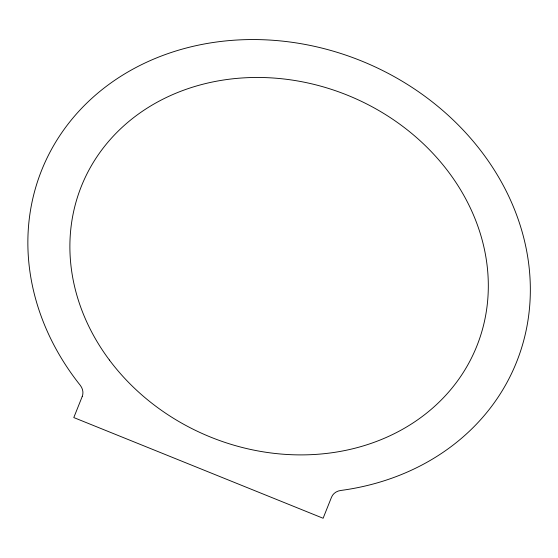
<?xml version="1.0" encoding="UTF-8"?>
<svg xmlns="http://www.w3.org/2000/svg" width="558" height="558" viewBox="0 0 558 558"><rect width="100%" height="100%" fill="white"/><g stroke="black" fill="none" stroke-linecap="round" stroke-linejoin="round"><path stroke-width="0.84" d="M82.221 396.508L73.802 417.565L323.11 518.263L331.522 497.206A13.441 11.606 22.6 0 1 340.75 490.468A256.101 221.121 22.6 0 0 512.014 203.517A256.101 221.121 22.6 0 0 154.085 58.939A256.101 221.121 22.6 0 0 80.199 385.222A13.441 11.606 22.6 0 1 82.221 396.508M109.361 359.98A213.268 184.133 22.6 0 0 469.899 361.096A213.268 184.133 22.6 0 0 258.04 77.464A213.268 184.133 22.6 0 0 109.361 359.98"/></g></svg>
